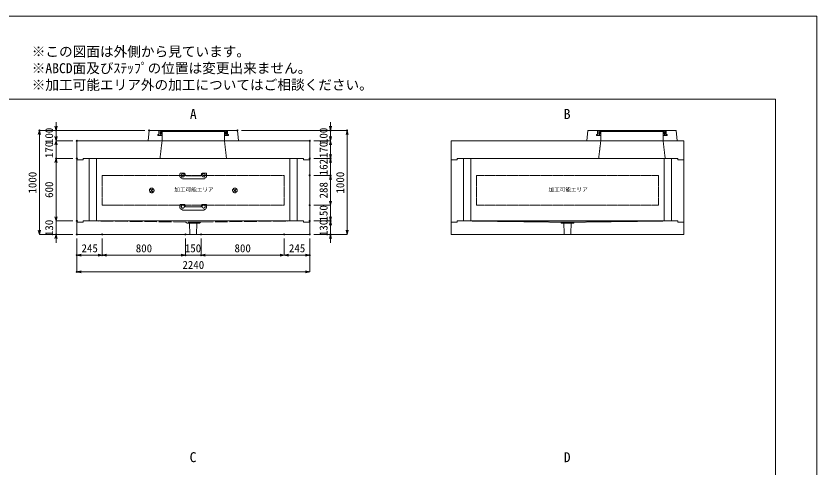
# Model space of a CAD drawing. Units: millimetres, scale not verified. Extents: x -5940 to 5940, y -4200 to 4200.
# Drawn here: x -1765 to 5940, y -146 to 4200 of the extents above; entities that cross this region are included whole.
import ezdxf
from ezdxf.enums import TextEntityAlignment as Align

# ---------------------------------------------------------------- set-up
doc = ezdxf.new("R2010")
doc.units = ezdxf.units.MM
doc.header["$LTSCALE"] = 20
doc.header["$PDMODE"] = 32
doc.header["$PDSIZE"] = 10
doc.linetypes.add('LONG_DASHED1', pattern=[7, 6, -1])
doc.linetypes.add('LONG_DOUBLE_CHAIN', pattern=[21.8, 18, -1, 0.6, -0.6, 0.6, -1])
for name, color, linetype, lineweight in [('0-0_D-TTL', 7, 'Continuous', 9), ('0-1_Defpoints', 7, 'Continuous', 9), ('0-3_D-TTL-TXT', 7, 'Continuous', 9), ('0-4_D-STR-TXT', 7, 'Continuous', 9), ('0-5_D-STR-DIM', 3, 'Continuous', 9), ('0-6_0', 7, 'Continuous', 9), ('0-7_D-STR', 7, 'Continuous', 9), ('0-9_D-STR-STR4', 134, 'LONG_DASHED1', 9), ('0-A_D-STR-STR5', 1, 'LONG_DOUBLE_CHAIN', 9), ('0-B_D-STR-STR3', 2, 'LONG_DASHED1', 9)]:
    doc.layers.add(name, color=color, linetype=linetype, lineweight=lineweight)
doc.styles.add('ＭＳ ゴシック', font='')
doc.styles.get('ＭＳ ゴシック').set_extended_font_data('MS Gothic')

# ---------------------------------------------------------------- blocks, each defined once
blk = doc.blocks.new('A$C4DE05FD1')
at = {"layer": '0-0_D-TTL', "color": 134}
for p, q in [((4000, 76000), (114800, 76000)), ((114800, 76000), (114800, 4000))]:
    blk.add_line(p, q, dxfattribs=at)
at = {"layer": '0-1_Defpoints', "color": 134}
for p, q in [((0, 84000), (118800, 84000)), ((118800, 84000), (118800, 0))]:
    blk.add_line(p, q, dxfattribs=at)
at = {"layer": '0-3_D-TTL-TXT', "style": 'ＭＳ ゴシック'}
for s, p in [('※この図面は外側から見ています。', (43260.9, 79815.7)), ('※ABCD面及びｽﾃｯﾌﾟの位置は変更出来ません。', (43260.9, 78215.7)), ('※加工可能エリア外の加工についてはご相談ください。', (43260.9, 76615.7))]:
    blk.add_text(s, height=962.2, dxfattribs=at).set_placement(p, align=Align.BOTTOM_LEFT)
blk = doc.blocks.new('_Open30')
at = {"layer": '0-6_0'}
blk.add_line((0, 0), (-20, 0), dxfattribs=at)
blk.add_lwpolyline([(-20, 5.36), (0, 0), (-20, -5.36)], dxfattribs=at)
blk = doc.blocks.new('A$C31CA379A')
at = {"layer": '0-4_D-STR-TXT', "style": 'ＭＳ ゴシック'}
for s, p in [('A', (-325.9, -2190.5)), ('B', (35638.6, -2190.5)), ('C', (-351.4, -35190.5)), ('D', (35638.6, -35190.5))]:
    blk.add_text(s, height=962.2, dxfattribs=at).set_placement(p, align=Align.BOTTOM_LEFT)
blk = doc.blocks.new('A$C17EB7B83')
at = {"layer": '0-7_D-STR'}
for p, q in [((-22400, 3400), (22400, 3400)), ((-22400, 3400), (-22400, -240)), ((22400, 3400), (22400, -240)), ((-21200, 0), (21200, 0))]:
    blk.add_line(p, q, dxfattribs=at)
at = {"layer": '0-7_D-STR', "linetype": 'LONG_DASHED1'}
for p, q in [((-6000, 3400), (-6400, 0)), ((6000, 3400), (6400, 0))]:
    blk.add_line(p, q, dxfattribs=at)
at = {"layer": '0-7_D-STR'}
for points in [[(-22400, -240), (-21200, -240), (-21200, 0)], [(22400, -240), (21200, -240), (21200, 0)]]:
    blk.add_lwpolyline(points, dxfattribs=at)
blk = doc.blocks.new('A$C576B1677')
at = {"layer": '0-7_D-STR'}
for p, q in [((-22400, 3400), (22400, 3400)), ((-22400, 3400), (-22400, -240)), ((22400, 3400), (22400, -240)), ((-21200, 0), (21200, 0))]:
    blk.add_line(p, q, dxfattribs=at)
at = {"layer": '0-7_D-STR', "linetype": 'LONG_DASHED1'}
for p, q in [((6400, 3400), (6000, 0)), ((18400, 3400), (18800, 0))]:
    blk.add_line(p, q, dxfattribs=at)
at = {"layer": '0-7_D-STR'}
for points in [[(-22400, -240), (-21200, -240), (-21200, 0)], [(22400, -240), (21200, -240), (21200, 0)]]:
    blk.add_lwpolyline(points, dxfattribs=at)
blk = doc.blocks.new('A$C019679C0')
at = {"layer": '0-7_D-STR'}
for p, q in [((-8700, 0), (-8500, 2000)), ((8500, 2000), (-8500, 2000)), ((8700, 0), (8500, 2000)), ((-8700, 0), (8700, 0))]:
    blk.add_line(p, q, dxfattribs=at)
at = {"layer": '0-7_D-STR', "linetype": 'LONG_DASHED1'}
for p, q in [((-6000, 0), (-6000, 1800)), ((6000, 1800), (6000, 0))]:
    blk.add_line(p, q, dxfattribs=at)
at = {"layer": '0-9_D-STR-STR4'}
for points in [[(-6600, 2000), (-6600, 1200), (-6800, 1200), (-6800, 1000), (-6000, 1000)], [(-6000, 1800), (-6200, 1800), (-6200, 1200), (-6400, 1200), (-6400, 2000)], [(-6000, 1800), (6000, 1800), (6200, 1800)], [(6600, 2000), (6600, 1200), (6800, 1200), (6800, 1000), (6000, 1000)], [(6200, 1800), (6200, 1200), (6400, 1200), (6400, 2000)]]:
    blk.add_lwpolyline(points, dxfattribs=at)
blk = doc.blocks.new('A$C539D7795')
at = {"layer": '0-7_D-STR'}
for p, q in [((-21200, -240), (-21200, 0)), ((21200, 0), (-21200, 0)), ((-22400, -240), (-21200, -240)), ((22400, -240), (22400, -2600))]:
    blk.add_line(p, q, dxfattribs=at)
at = {"layer": '0-7_D-STR', "linetype": 'LONG_DASHED1'}
for p, q in [((-1400, -240), (-20000, 0)), ((1400, -240), (20000, 0)), ((-1200, -420), (-1400, -240)), ((1400, -240), (-1400, -240)), ((1200, -420), (-1200, -420)), ((-635.4, -2600), (-705, -420)), ((635.4, -2600), (705, -420)), ((1200, -420), (1400, -240))]:
    blk.add_line(p, q, dxfattribs=at)
at = {"layer": '0-7_D-STR'}
for points in [[(22400, -240), (21200, -240), (21200, 0)], [(-22400, -240), (-22400, -2600), (22400, -2600)]]:
    blk.add_lwpolyline(points, dxfattribs=at)
blk = doc.blocks.new('A$C35201968')
at = {"layer": '0-7_D-STR'}
for p, q in [((-21200, 0), (21200, 0)), ((-22400, -240), (-22400, -12240)), ((22400, -240), (22400, -12240)), ((-21200, -12000), (21200, -12000))]:
    blk.add_line(p, q, dxfattribs=at)
at = {"layer": '0-7_D-STR', "linetype": 'LONG_DASHED1'}
for p, q in [((-20000, -12000), (-20000, 0)), ((-18600, -12000), (-18600, 0)), ((18600, -12000), (18600, 0)), ((20000, -12000), (20000, 0))]:
    blk.add_line(p, q, dxfattribs=at)
at = {"layer": '0-7_D-STR'}
for points in [[(-22400, -240), (-21200, -240), (-21200, 0)], [(22400, -240), (21200, -240), (21200, 0)], [(-22400, -12240), (-21200, -12240), (-21200, -12000)], [(22400, -12240), (21200, -12240), (21200, -12000)]]:
    blk.add_lwpolyline(points, dxfattribs=at)
at = {"layer": '0-A_D-STR-STR5'}
for p, q in [((17500, -3240), (17500, -9000)), ((17500, -9000), (-17500, -9000))]:
    blk.add_line(p, q, dxfattribs=at)
blk.add_lwpolyline([(17500, -3240), (-17500, -3240), (-17500, -9000)], dxfattribs=at)
blk = doc.blocks.new('A$C27844A11')
at = {"layer": '0-B_D-STR-STR3'}
for p, q in [((-2560, 1000), (-2560, 453.5)), ((-2515.5, 370.3), (-2060.4, 33.6)), ((-2460, 1100), (-1758.4, 1100)), ((1949.4, 0), (-1949.4, 0)), ((-1559.2, 917.4), (-1542, 721.3)), ((1442.4, 630), (-1442.4, 630)), ((1559.2, 917.4), (1542, 721.3)), ((2460, 1100), (1758.4, 1100)), ((2515.5, 370.3), (2060.4, 33.6)), ((2560, 1000), (2560, 453.5))]:
    blk.add_line(p, q, dxfattribs=at)
for centre in [(-2000, 700), (2000, 700)]:
    blk.add_circle(centre, 300, dxfattribs=at)
for centre, radius, start, end in [((-2460, 1000), 100, 90, 180), ((-2460, 453.5), 100, 180, 236.30993), ((-1949.4, 200), 200, 236.30993, 270), ((-1758.4, 900), 200, 5, 90), ((-1442.4, 730), 100, 185, 270), ((1442.4, 730), 100, 270, 355), ((1758.4, 900), 200, 90, 175), ((1949.4, 200), 200, 270, 303.69007), ((2460, 1000), 100, 0, 90), ((2460, 453.5), 100, 303.69007, 0)]:
    blk.add_arc(centre, radius, start, end, dxfattribs=at)
blk = doc.blocks.new('A$C1C640AAB')
at = {"layer": '0-A_D-STR-STR5'}
for p, q in [((-318.2, -318.2), (318.2, 318.2)), ((-318.2, 318.2), (318.2, -318.2))]:
    blk.add_line(p, q, dxfattribs=at)
blk.add_circle((0, 0), 450, dxfattribs=at)
blk = doc.blocks.new('A$Cc54481de')
at = {"layer": '0-7_D-STR'}
blk.add_blockref('A$C35201968', (0, 0), dxfattribs=at)
at = {"layer": '0-A_D-STR-STR5'}
for p in [(-8000, -6140), (8000, -6140)]:
    blk.add_blockref('A$C1C640AAB', p, dxfattribs=at)

msp = doc.modelspace()

# ---------------------------------------------------------------- linework, layer by layer
at = {"layer": '0-1_Defpoints'}
for p in [(-1540, 3100), (-1380, 3100), (-485, 3100), (365, 3100), (1260, 3100), (1420, 3100), (-1180, 3000), (1060, 3000), (-1380, 2830), (-1180, 2830), (1060, 2830), (1260, 2830), (1060, 2668), (1260, 2668), (1060, 2380), (-1180, 2230), (1060, 2230), (1260, 2230), (-1380, 2100), (-1180, 2100), (-1180, 2100), (-935, 2100), (-135, 2100), (15, 2100), (815, 2100), (1060, 2100), (1060, 2100), (1260, 2100), (-1180, 1900), (-935, 1900), (-135, 1900), (15, 1900), (1060, 1900), (-1180, 1740)]:
    msp.add_point(p, dxfattribs=at)
at = {"layer": '0-5_D-STR-DIM'}
for p, q in [((-1380, 3140), (-1380, 3180)), ((1260, 3140), (1260, 3180)), ((-525, 3100), (-1540, 3100)), ((-525, 3100), (-1380, 3100)), ((-1380, 3000), (-1380, 3100)), ((405, 3100), (1260, 3100)), ((405, 3100), (1420, 3100)), ((1260, 3000), (1260, 3100)), ((-1540, 2140), (-1540, 3060)), ((-1380, 3040), (-1380, 3080)), ((1260, 3040), (1260, 3080)), ((1420, 2140), (1420, 3060)), ((-1220, 3000), (-1380, 3000)), ((-1380, 3000), (-1380, 2830)), ((-1220, 3000), (-1380, 3000)), ((-1380, 2960), (-1380, 2920)), ((1100, 3000), (1260, 3000)), ((1100, 3000), (1260, 3000)), ((1260, 3000), (1260, 2830)), ((1260, 2960), (1260, 2920)), ((1260, 2870), (1260, 2910)), ((-1220, 2830), (-1380, 2830)), ((-1220, 2830), (-1380, 2830)), ((-1380, 2790), (-1380, 2750)), ((-1380, 2270), (-1380, 2790)), ((1100, 2830), (1260, 2830)), ((1100, 2830), (1260, 2830)), ((1260, 2668), (1260, 2830)), ((1260, 2790), (1260, 2750)), ((1100, 2668), (1260, 2668)), ((1100, 2668), (1260, 2668)), ((1260, 2628), (1260, 2588)), ((1260, 2420), (1260, 2628)), ((1260, 2420), (1260, 2460)), ((1100, 2380), (1260, 2380)), ((1100, 2380), (1260, 2380)), ((1260, 2380), (1260, 2230)), ((-1380, 2270), (-1380, 2310)), ((1260, 2270), (1260, 2310)), ((-1220, 2230), (-1380, 2230)), ((-1220, 2230), (-1380, 2230)), ((-1380, 2230), (-1380, 2100)), ((1100, 2230), (1260, 2230)), ((1100, 2230), (1260, 2230)), ((1260, 2230), (1260, 2100)), ((1260, 2190), (1260, 2150)), ((-1220, 2100), (-1540, 2100)), ((-1220, 2100), (-1380, 2100)), ((1100, 2100), (1260, 2100)), ((1100, 2100), (1420, 2100)), ((-1380, 2060), (-1380, 2020)), ((-1180, 2060), (-1180, 1740)), ((-1180, 2060), (-1180, 1900)), ((-935, 2060), (-935, 1900)), ((-935, 2060), (-935, 1900)), ((-135, 2060), (-135, 1900)), ((-135, 2060), (-135, 1900)), ((15, 2060), (15, 1900)), ((15, 2060), (15, 1900)), ((815, 2060), (815, 1900)), ((815, 2060), (815, 1900)), ((1060, 2060), (1060, 1900)), ((1060, 2060), (1060, 1740)), ((1260, 2060), (1260, 2020)), ((-975, 1900), (-1140, 1900)), ((-175, 1900), (-895, 1900)), ((-175, 1900), (-215, 1900)), ((15, 1900), (-135, 1900)), ((775, 1900), (55, 1900)), ((55, 1900), (95, 1900)), ((855, 1900), (1020, 1900)), ((1020, 1740), (-1140, 1740))]:
    msp.add_line(p, q, dxfattribs=at)
at = {"layer": '0-7_D-STR'}
for p, q in [((-1180, 2218), (-1120, 2218)), ((-1120, 2218), (-1120, 2230)), ((1000, 2230), (-1120, 2230)), ((1060, 2218), (1060, 2100))]:
    msp.add_line(p, q, dxfattribs=at)
at = {"layer": '0-7_D-STR', "linetype": 'LONG_DASHED1'}
for p, q in [((-130, 2218), (-1060, 2230)), ((-120, 2209), (-130, 2218)), ((10, 2218), (-130, 2218)), ((0, 2209), (-120, 2209)), ((-91.77, 2100), (-95.25, 2209)), ((-28.23, 2100), (-24.75, 2209)), ((0, 2209), (10, 2218)), ((10, 2218), (940, 2230))]:
    msp.add_line(p, q, dxfattribs=at)
at = {"layer": '0-7_D-STR'}
for points in [[(-1180, 2218), (-1180, 2100), (1060, 2100)], [(1060, 2218), (1000, 2218), (1000, 2230)]]:
    msp.add_lwpolyline(points, dxfattribs=at)

# ---------------------------------------------------------------- block references
at = {"layer": '0-0_D-TTL', "xscale": 0.1, "yscale": 0.1}
msp.add_blockref('A$C4DE05FD1', (-5940, -4200), dxfattribs=at)
at = {"layer": '0-4_D-STR-TXT', "xscale": 0.1, "yscale": 0.1}
msp.add_blockref('A$C31CA379A', (-60, 3400), dxfattribs=at)
at = {"layer": '0-5_D-STR-DIM', "xscale": 2, "yscale": 2}
for p, rotation in [((-1540, 3100), 90), ((-1380, 3100), 270), ((1260, 3100), 270), ((1420, 3100), 90), ((-1380, 3000), 270), ((1260, 3000), 270), ((-1380, 3000), 90), ((1260, 3000), 90), ((1260, 2830), 270), ((-1380, 2830), 90), ((-1380, 2830), 90), ((1260, 2830), 90), ((1260, 2668), 90), ((1260, 2668), 90), ((1260, 2380), 270), ((1260, 2380), 270), ((-1380, 2230), 270), ((-1380, 2230), 270), ((1260, 2230), 270), ((1260, 2230), 90), ((-1540, 2100), 270), ((-1380, 2100), 90), ((1260, 2100), 90), ((1420, 2100), 270), ((-1180, 1900), 180), ((-935, 1900), 180), ((15, 1900), 180), ((15, 1900), 180), ((815, 1900), 180), ((-1180, 1740), 180)]:
    msp.add_blockref('_Open30', p, dxfattribs=dict(at, rotation=rotation))
at = {"layer": '0-5_D-STR-DIM'}
for name, p, xscale, yscale in [('A$C539D7795', (3540, 2230), 0.05, 0.05), ('_Open30', (-935, 1900), 2, 2), ('_Open30', (-135, 1900), 2, 2), ('_Open30', (-135, 1900), 2, 2), ('_Open30', (815, 1900), 2, 2), ('_Open30', (1060, 1900), 2, 2), ('_Open30', (1060, 1740), 2, 2)]:
    msp.add_blockref(name, p, dxfattribs=dict(at, xscale=xscale, yscale=yscale))
at = {"layer": '0-7_D-STR', "xscale": 0.05, "yscale": 0.05}
for name, p in [('A$C019679C0', (-60, 3000)), ('A$C019679C0', (4160, 3000)), ('A$C17EB7B83', (-60, 2830)), ('A$C576B1677', (3540, 2830)), ('A$Cc54481de', (-60, 2830)), ('A$C35201968', (3540, 2830))]:
    msp.add_blockref(name, p, dxfattribs=at)
at = {"layer": '0-B_D-STR-STR3', "xscale": 0.05, "yscale": 0.05}
for p in [(-60, 2633), (-60, 2333)]:
    msp.add_blockref('A$C27844A11', p, dxfattribs=at)

# ---------------------------------------------------------------- texts
at = {"layer": '0-5_D-STR-DIM', "style": 'ＭＳ ゴシック'}
for s, p in [('100', (-1385.2, 2968.96)), ('100', (1254.8, 2968.96)), ('170', (-1385.2, 2833.96)), ('170', (1254.8, 2833.96)), ('162', (1254.8, 2668.8)), ('1000', (-1545.2, 2492.96)), ('1000', (1414.8, 2492.96)), ('600', (-1385.2, 2451.2)), ('288', (1254.8, 2446.2)), ('150', (1254.8, 2223.96)), ('130', (-1385.2, 2083.96)), ('130', (1254.8, 2083.96))]:
    msp.add_text(s, height=76.98, rotation=90, dxfattribs=at).set_placement(p, align=Align.BOTTOM_LEFT)
for s, p in [('245', (-1134.86, 1905.2)), ('800', (-613.2, 1905.2)), ('150', (-141.04, 1905.2)), ('800', (336.8, 1905.2)), ('245', (860.14, 1905.2)), ('2240', (-164.4, 1745.2))]:
    msp.add_text(s, height=76.98, dxfattribs=at).set_placement(p, align=Align.BOTTOM_LEFT)
at = {"layer": '0-A_D-STR-STR5', "style": 'ＭＳ ゴシック'}
for p in [(-241.7, 2499.98), (3358.3, 2499.98)]:
    msp.add_text('加工可能エリア', height=38.42, dxfattribs=at).set_placement(p, align=Align.BOTTOM_LEFT)

doc.saveas('drawing.dxf')
